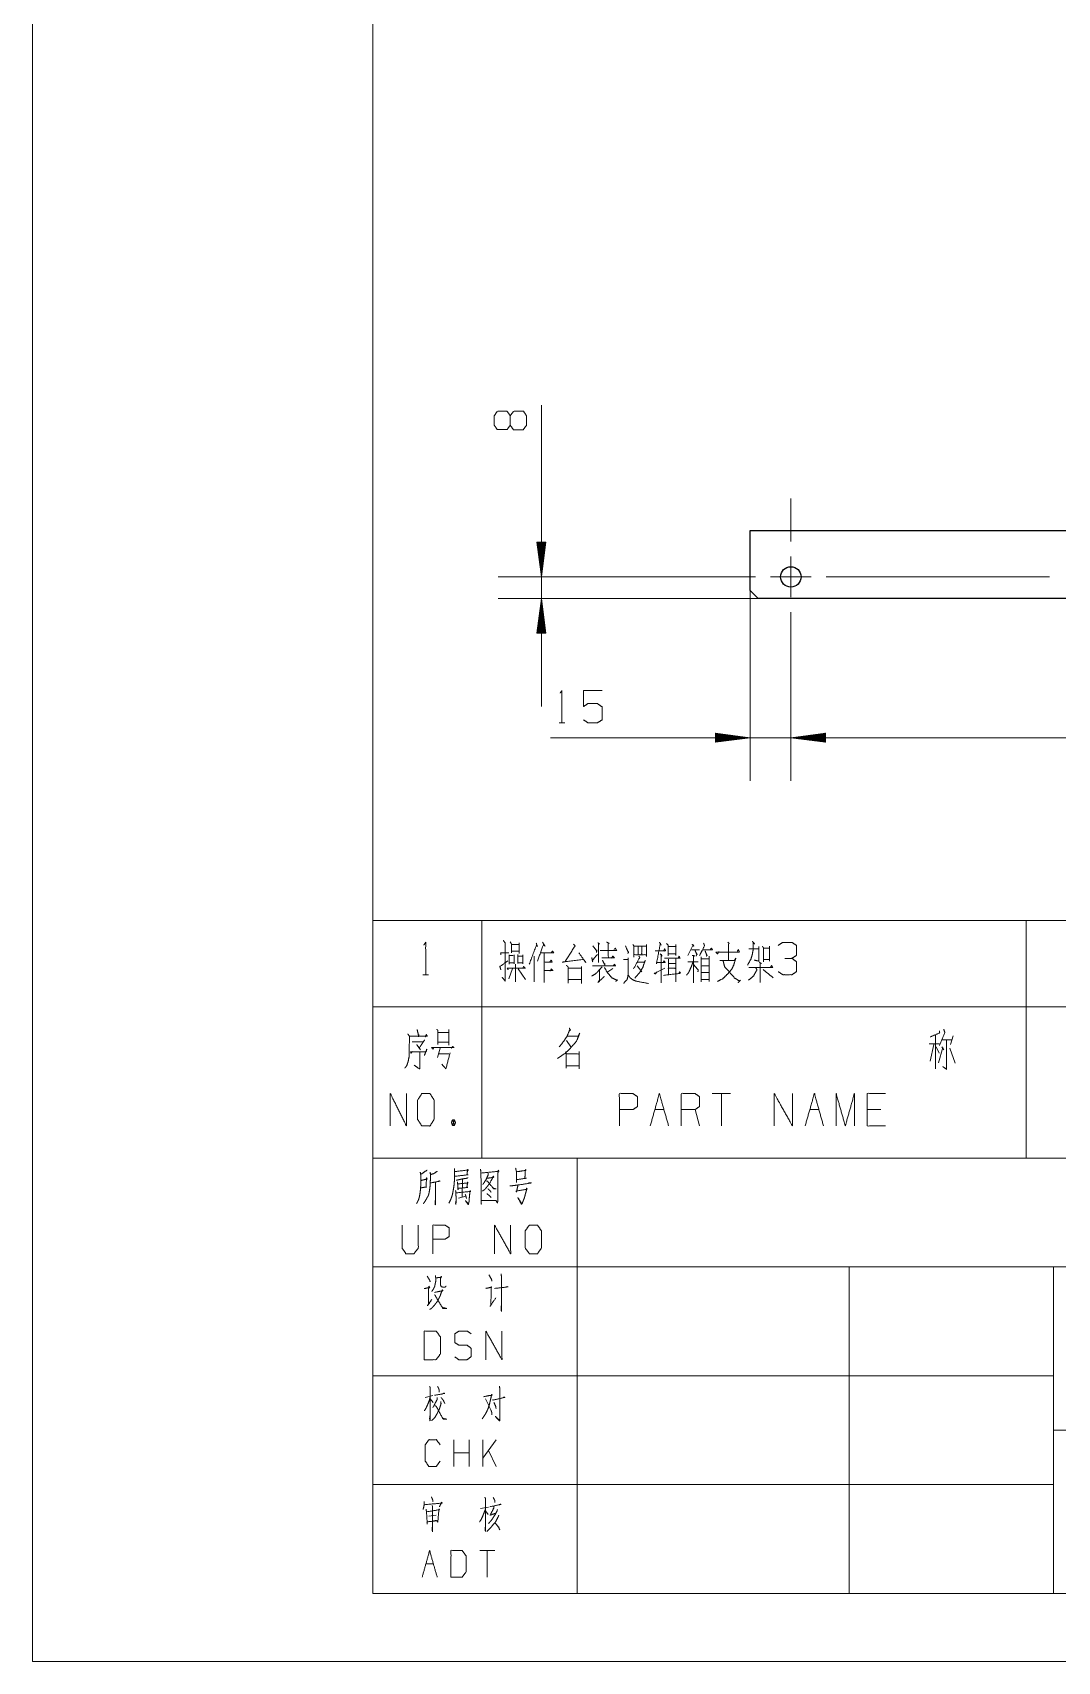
# Model space of a CAD drawing. Header units: millimetres. Extents: x 0 to 210, y 0 to 297.
# Drawn here: x 0 to 75.3, y 0 to 119.7 of the extents above; entities that cross this region are included whole.
import ezdxf

# ---------------------------------------------------------------- set-up
doc = ezdxf.new("R2010")
doc.units = ezdxf.units.MM
doc.layers.add('101', color=7, linetype='Continuous', true_color=0xffffff)

msp = doc.modelspace()

# ---------------------------------------------------------------- linework, layer by layer
at = {"layer": '101', "color": 133, "linetype": 'Continuous', "lineweight": 18}
for p, q in [((0, 297), (0, 0)), ((25, 292), (25, 5)), ((25, 37), (25, 5)), ((25, 37), (205, 37)), ((40, 37), (40, 5)), ((25, 29), (205, 29)), ((60, 29), (60, 5)), ((75, 29), (75, 5)), ((25, 21), (75, 21)), ((75, 17), (184, 17)), ((25, 13), (75, 13)), ((25, 5), (205, 5)), ((25, 5), (205, 5)), ((0, 0), (210, 0))]:
    msp.add_line(p, q, dxfattribs=at)
at = {"layer": '101', "color": 22, "linetype": 'Continuous', "lineweight": 18}
for p, q in [((37.38, 70.18), (37.38, 92.33)), ((37.72, 82.26), (37.05, 82.26)), ((37.05, 82.26), (37.38, 79.72)), ((37.05, 82.26), (37.05, 82.23)), ((37.05, 82.26), (37.05, 82.23)), ((37.1, 82.26), (37.1, 81.84)), ((37.15, 82.26), (37.15, 81.46)), ((37.21, 82.26), (37.21, 81.07)), ((37.26, 82.26), (37.26, 80.69)), ((37.31, 82.26), (37.31, 80.3)), ((37.36, 82.26), (37.36, 79.91)), ((37.38, 79.72), (37.72, 82.26)), ((37.41, 82.26), (37.41, 79.91)), ((37.46, 82.26), (37.46, 80.3)), ((37.51, 82.26), (37.51, 80.69)), ((37.56, 82.26), (37.56, 81.07)), ((37.61, 82.26), (37.61, 81.46)), ((37.66, 82.26), (37.66, 81.84)), ((37.71, 82.26), (37.71, 82.23)), ((37.71, 82.26), (37.71, 82.23)), ((49.94, 79.72), (34.21, 79.72)), ((53.31, 78.12), (34.21, 78.12)), ((37.38, 78.12), (37.05, 75.58)), ((37.36, 75.58), (37.36, 77.93)), ((37.72, 75.58), (37.38, 78.12)), ((37.41, 75.58), (37.41, 77.93)), ((52.71, 78.72), (52.71, 64.72)), ((37.21, 75.58), (37.21, 76.77)), ((37.26, 75.58), (37.26, 77.16)), ((37.31, 75.58), (37.31, 77.54)), ((37.46, 75.58), (37.46, 77.54)), ((37.51, 75.58), (37.51, 77.16)), ((37.56, 75.58), (37.56, 76.77)), ((37.05, 75.58), (37.05, 75.61)), ((37.05, 75.58), (37.05, 75.61)), ((37.05, 75.58), (37.72, 75.58)), ((37.1, 75.58), (37.1, 76)), ((37.15, 75.58), (37.15, 76.39)), ((37.61, 75.58), (37.61, 76.39)), ((37.66, 75.58), (37.66, 76)), ((37.71, 75.58), (37.71, 75.61)), ((37.71, 75.58), (37.71, 75.61)), ((55.71, 73.96), (55.71, 64.72)), ((55.71, 73.96), (55.71, 64.72)), ((38.04, 67.89), (63.64, 67.89)), ((52.71, 67.89), (50.17, 68.23)), ((50.17, 68.23), (50.17, 67.56)), ((50.17, 68.22), (50.2, 68.22)), ((50.17, 68.22), (50.2, 68.22)), ((50.17, 68.17), (50.58, 68.17)), ((50.17, 68.12), (50.97, 68.12)), ((50.17, 68.07), (51.35, 68.07)), ((50.17, 68.02), (51.74, 68.02)), ((50.17, 67.97), (52.13, 67.97)), ((50.17, 67.92), (52.51, 67.92)), ((50.17, 67.56), (52.71, 67.89)), ((50.17, 67.87), (52.51, 67.87)), ((50.17, 67.82), (52.13, 67.82)), ((50.17, 67.77), (51.74, 67.77)), ((50.17, 67.72), (51.35, 67.72)), ((50.17, 67.66), (50.97, 67.66)), ((50.17, 67.61), (50.58, 67.61)), ((50.17, 67.56), (50.2, 67.56)), ((50.17, 67.56), (50.2, 67.56)), ((58.25, 68.23), (55.71, 67.89)), ((58.25, 68.23), (55.71, 67.89)), ((55.71, 67.89), (58.25, 67.56)), ((55.71, 67.89), (121.71, 67.89)), ((55.71, 67.89), (58.25, 67.56)), ((58.25, 67.92), (55.9, 67.92)), ((58.25, 67.92), (55.9, 67.92)), ((58.25, 67.87), (55.9, 67.87)), ((58.25, 67.87), (55.9, 67.87)), ((58.25, 67.97), (56.28, 67.97)), ((58.25, 67.97), (56.28, 67.97)), ((58.25, 67.82), (56.28, 67.82)), ((58.25, 67.82), (56.28, 67.82)), ((58.25, 68.02), (56.67, 68.02)), ((58.25, 68.02), (56.67, 68.02)), ((58.25, 67.77), (56.67, 67.77)), ((58.25, 67.77), (56.67, 67.77)), ((58.25, 68.07), (57.06, 68.07)), ((58.25, 68.07), (57.06, 68.07)), ((58.25, 67.72), (57.06, 67.72)), ((58.25, 67.72), (57.06, 67.72)), ((58.25, 68.12), (57.44, 68.12)), ((58.25, 68.12), (57.44, 68.12)), ((58.25, 67.66), (57.44, 67.66)), ((58.25, 67.66), (57.44, 67.66)), ((58.25, 68.17), (57.83, 68.17)), ((58.25, 68.17), (57.83, 68.17)), ((58.25, 67.61), (57.83, 67.61)), ((58.25, 67.61), (57.83, 67.61)), ((58.25, 68.22), (58.21, 68.22)), ((58.25, 68.22), (58.21, 68.22)), ((58.25, 68.22), (58.21, 68.22)), ((58.25, 68.22), (58.21, 68.22)), ((58.25, 67.56), (58.21, 67.56)), ((58.25, 67.56), (58.21, 67.56)), ((58.25, 67.56), (58.21, 67.56)), ((58.25, 67.56), (58.21, 67.56)), ((58.25, 67.56), (58.25, 68.23)), ((58.25, 67.56), (58.25, 68.23))]:
    msp.add_line(p, q, dxfattribs=at)
at = {"layer": '101', "color": 151, "linetype": 'Continuous', "lineweight": 18}
for p, q in [((55.71, 82.31), (55.71, 85.49)), ((55.71, 82.72), (55.71, 83.22)), ((55.71, 78.22), (55.71, 81.22)), ((55.71, 78.72), (55.71, 80.72)), ((53.11, 79.72), (49.94, 79.72)), ((52.71, 79.72), (52.21, 79.72)), ((54.21, 79.72), (57.21, 79.72)), ((54.7, 79.72), (56.71, 79.72)), ((58.3, 79.72), (61.47, 79.72)), ((58.71, 79.72), (74.71, 79.72)), ((55.71, 77.13), (55.71, 73.96)), ((55.71, 76.72), (55.71, 76.22))]:
    msp.add_line(p, q, dxfattribs=at)
at = {"layer": '101', "color": 72, "linetype": 'Continuous', "lineweight": 25}
for p, q in [((52.71, 78.72), (52.71, 83.12)), ((52.71, 83.12), (124.71, 83.12)), ((52.71, 78.72), (53.31, 78.12)), ((124.11, 78.12), (53.31, 78.12))]:
    msp.add_line(p, q, dxfattribs=at)
at = {"layer": '101', "color": 72, "linetype": 'Continuous', "lineweight": 18}
for p, q in [((38.68, 68.99), (39.1, 68.99)), ((25, 54.46), (33, 54.46)), ((25, 54.46), (25, 48.11)), ((33, 54.46), (33, 48.11)), ((33, 54.46), (73, 54.46)), ((73, 54.46), (103, 54.46)), ((73, 54.46), (73, 48.11)), ((35.22, 52.7), (35.73, 52.7)), ((35.75, 52.82), (35.75, 52.03)), ((35.01, 51.95), (35.01, 51.25)), ((35.01, 51.88), (35.32, 51.88)), ((35.22, 52.2), (35.75, 52.2)), ((35.38, 51.95), (35.38, 51.28)), ((35.64, 51.97), (35.64, 51.3)), ((35.64, 51.85), (36.01, 51.85)), ((36.01, 51.95), (36.01, 51.28)), ((36.84, 51.85), (36.84, 49.95)), ((48.42, 52.3), (49, 52.3)), ((28.67, 50.48), (29.09, 50.48)), ((35.25, 50.93), (34.99, 50.17)), ((35.04, 51.35), (35.34, 51.35)), ((35.47, 51.25), (35.47, 49.95)), ((35.66, 51.35), (36, 51.35)), ((35.68, 50.9), (36.21, 50.13)), ((42.63, 50.93), (42.26, 50.7)), ((44.41, 51.12), (44.75, 50.68)), ((46.69, 51.3), (47.27, 51.3)), ((49.12, 50.65), (49.71, 50.65)), ((25, 48.11), (33, 48.11)), ((25, 48.11), (25, 37)), ((33, 48.11), (33, 37)), ((33, 48.11), (73, 48.11)), ((73, 48.11), (73, 37)), ((73, 48.11), (103, 48.11)), ((29.76, 46.22), (30.58, 46.22)), ((29.76, 45.53), (30.58, 45.53)), ((30.59, 46.45), (30.59, 45.3)), ((39.23, 45.65), (39.55, 45.17)), ((66.35, 46.08), (66.35, 43.55)), ((66.78, 45.68), (67.56, 45.68)), ((67.63, 45.98), (67.45, 45.35)), ((29.95, 45.08), (29.76, 44.38)), ((29.81, 44.65), (30.59, 44.65)), ((65.88, 45.4), (66.64, 45.4)), ((66.21, 45.35), (65.95, 44.13)), ((66.39, 45.17), (66.6, 44.7)), ((66.87, 45.12), (66.55, 44)), ((66.8, 45.17), (66.94, 44.95)), ((67.38, 45.08), (67.79, 43.98)), ((51.28, 41.74), (49.94, 41.74)), ((50.61, 41.74), (50.61, 39.36)), ((30.85, 39.81), (30.99, 39.39)), ((45.72, 40.56), (46.39, 40.56)), ((49, 39.36), (48.67, 40.56)), ((57.1, 40.56), (57.77, 40.56)), ((62.33, 40.56), (61.32, 40.56)), ((25, 37), (33, 37)), ((33, 37), (73, 37)), ((73, 37), (103, 37)), ((31.58, 35.44), (31.57, 34.13)), ((31.29, 34.04), (31.83, 34.2)), ((29.41, 19.54), (28.85, 19.39)), ((29.22, 19.29), (29.42, 19.02)), ((30.96, 14.33), (30.96, 16.3)), ((32.07, 14.33), (32.07, 16.3)), ((34.05, 16.3), (33.08, 14.93)), ((33.08, 14.33), (33.08, 16.3)), ((32.07, 15.33), (30.96, 15.33)), ((34.05, 14.33), (33.49, 15.51)), ((33.49, 11.35), (32.92, 11.23)), ((33.28, 11.06), (33.47, 10.81)), ((29.11, 10.67), (29.64, 10.75)), ((33.97, 8.15), (32.86, 8.15)), ((33.41, 8.15), (33.41, 6.19)), ((28.89, 7.18), (29.45, 7.18))]:
    msp.add_line(p, q, dxfattribs=at)
at = {"layer": '101', "color": 72, "linetype": 'Continuous', "lineweight": 25}
msp.add_circle((55.71, 79.72), 0.75, dxfattribs=at)
at = {"layer": '101', "color": 72, "linetype": 'Continuous', "lineweight": 18}
for points, knots in [([(35.09, 90.87), (34.87, 90.55), (34.14, 90.55), (33.92, 90.87), (33.92, 91.56), (34.14, 91.89), (34.87, 91.89), (35.09, 91.56), (35.09, 90.87), (35.34, 90.53), (36.04, 90.53), (36.29, 90.87), (36.29, 91.56), (36.07, 91.89), (35.34, 91.89), (35.09, 91.56)], [0, 0, 0.047572, 0.136084, 0.183656, 0.267814, 0.317164, 0.405676, 0.455027, 0.539184, 0.590296, 0.675756, 0.726868, 0.811025, 0.860376, 0.948888, 1, 1]), ([(38.75, 71.16), (38.89, 71.36), (38.89, 68.99)], [0, 0, 0.09349, 1, 1]), ([(40.48, 69.21), (40.81, 68.99), (41.5, 68.99), (41.84, 69.21), (41.84, 70.16), (41.5, 70.41), (40.81, 70.41), (40.48, 70.19), (40.48, 71.36), (41.84, 71.36)], [0, 0, 0.062228, 0.168343, 0.230572, 0.376816, 0.441265, 0.547381, 0.609609, 0.79049, 1, 1]), ([(28.74, 52.65), (28.88, 52.85), (28.88, 50.48)], [0, 0, 0.093489, 1, 1]), ([(34.58, 53), (34.71, 52.82), (34.71, 50.02), (34.49, 50.3)], [0, 0, 0.063755, 0.896689, 1, 1]), ([(35.09, 52.9), (35.18, 52.73), (35.18, 52.08)], [0, 0, 0.231725, 1, 1]), ([(37, 52.8), (37.09, 52.55), (37.02, 52.65), (36.49, 51.25)], [0, 0, 0.140692, 0.205673, 1, 1]), ([(37.46, 52.88), (37.65, 52.57), (37.53, 52.68), (37.09, 51.47)], [0, 0, 0.199122, 0.287732, 1, 1]), ([(39.74, 52.73), (39.88, 52.57), (39.84, 52.57), (39.12, 51.43), (38.91, 51.4), (40.48, 51.6), (40.64, 51.38), (40.14, 52.08)], [0, 0, 0.045477, 0.053275, 0.353145, 0.400259, 0.750087, 0.810876, 1, 1]), ([(41.54, 52.82), (41.66, 52.73), (41.57, 52.8), (41.57, 51.38)], [0, 0, 0.093579, 0.161763, 1, 1]), ([(42.17, 52.88), (42.37, 52.78), (42.3, 52.8), (42.3, 51.72), (41.82, 51.72), (42.74, 51.72), (42.63, 51.85), (42.54, 51.7)], [0, 0, 0.070459, 0.094626, 0.441069, 0.594866, 0.891066, 0.943894, 1, 1]), ([(44.11, 52.7), (44.17, 52.6), (44.17, 51.75), (44.17, 51.95), (45.1, 51.95), (45.1, 51.83), (45.1, 52.7), (45.1, 52.57), (44.17, 52.57), (44.5, 52.57), (44.5, 51.95), (44.75, 51.95), (44.75, 52.57)], [0, 0, 0.01888, 0.160665, 0.194027, 0.350286, 0.371137, 0.517091, 0.537941, 0.694201, 0.750218, 0.854471, 0.895747, 1, 1]), ([(46.05, 52.88), (46.18, 52.65), (46.12, 52.78), (45.84, 51.28), (45.84, 51.38), (46.48, 51.38), (46.39, 51.5), (46.35, 51.4)], [0, 0, 0.088104, 0.134693, 0.658441, 0.692753, 0.911081, 0.963608, 1, 1]), ([(46.57, 52.78), (46.69, 52.65), (46.69, 51.85), (46.69, 52), (47.27, 52), (47.27, 51.88), (47.27, 52.7), (47.27, 52.55), (46.69, 52.55)], [0, 0, 0.051845, 0.287666, 0.331882, 0.503816, 0.540663, 0.783851, 0.828066, 1, 1]), ([(48.45, 52.73), (48.58, 52.57), (48.54, 52.68), (48.15, 51.88)], [0, 0, 0.163396, 0.252527, 1, 1]), ([(49.3, 52.8), (49.37, 52.6), (49, 51.88), (49.21, 52.3), (49.96, 52.3), (49.87, 52.43), (49.78, 52.35)], [0, 0, 0.084415, 0.408532, 0.597548, 0.892956, 0.953874, 1, 1]), ([(51.07, 52.88), (51.19, 52.78), (51.12, 52.73), (51.12, 51.53), (50.48, 51.53), (51.56, 51.53), (51.67, 51.7), (51.51, 51.18), (51.35, 50.85), (51.01, 50.48), (50.73, 50.2), (50.32, 49.98)], [0, 0, 0.028218, 0.043578, 0.256431, 0.369297, 0.560541, 0.596838, 0.694142, 0.758325, 0.847615, 0.917584, 1, 1]), ([(52.88, 52.93), (53.04, 52.73), (52.95, 52.88), (52.95, 52.35), (52.88, 51.97), (52.78, 51.63), (52.53, 51.18)], [0, 0, 0.115346, 0.193927, 0.430893, 0.603136, 0.768204, 1, 1]), ([(55.79, 51.68), (56.13, 51.9), (56.13, 52.63), (55.79, 52.85), (55.11, 52.85), (54.77, 52.63)], [0, 0, 0.153874, 0.429852, 0.583727, 0.846126, 1, 1]), ([(34.41, 50.83), (34.33, 51.08), (34.92, 51.5)], [0, 0, 0.264704, 1, 1]), ([(34.41, 51.95), (34.39, 52.08), (34.99, 52.08)], [0, 0, 0.173603, 1, 1]), ([(37.37, 52.08), (38.29, 52.08), (38.2, 52.22), (38.11, 52.1)], [0, 0, 0.737475, 0.877167, 1, 1]), ([(37.58, 52.03), (37.58, 49.9), (37.58, 51.4), (38.18, 51.4), (38.1, 51.55), (38.01, 51.43)], [0, 0, 0.466711, 0.796155, 0.928141, 0.966378, 1, 1]), ([(41.08, 51.75), (41.15, 51.43), (41.13, 51.53), (41.5, 51.97)], [0, 0, 0.326887, 0.426692, 1, 1]), ([(41.16, 52.6), (41.46, 52.22), (41.46, 52.3), (41.43, 52.1)], [0, 0, 0.633413, 0.732279, 1, 1]), ([(41.71, 52.25), (42.91, 52.25), (42.81, 52.43), (42.72, 52.33)], [0, 0, 0.780464, 0.913341, 1, 1]), ([(41.87, 51.55), (42.01, 51.25), (42.05, 51.3), (42.05, 51.15)], [0, 0, 0.610906, 0.7237, 1, 1]), ([(43.41, 51.6), (43.76, 51.6), (43.76, 51.72), (43.76, 50.65), (43.74, 50.35), (43.67, 50.1), (43.42, 49.85)], [0, 0, 0.143373, 0.194072, 0.630075, 0.751961, 0.857334, 1, 1]), ([(43.56, 52.6), (43.78, 52.08), (43.78, 52.18), (43.74, 52.03)], [0, 0, 0.690237, 0.812137, 1, 1]), ([(44.54, 51.85), (44.61, 51.75), (44.15, 50.9)], [0, 0, 0.112485, 1, 1]), ([(44.43, 51.4), (44.98, 51.4), (45.01, 51.55), (44.84, 51.03), (44.64, 50.68), (44.25, 50.23)], [0, 0, 0.243404, 0.311864, 0.557946, 0.735805, 1, 1]), ([(45.73, 52.22), (46.51, 52.22), (46.44, 52.38), (46.35, 52.2)], [0, 0, 0.682449, 0.827966, 1, 1]), ([(46.12, 52), (46.26, 51.83), (46.18, 51.95), (46.18, 49.88)], [0, 0, 0.091716, 0.154122, 1, 1]), ([(46.42, 51.7), (47.56, 51.7), (47.5, 51.85), (47.45, 51.72)], [0, 0, 0.793226, 0.904786, 1, 1]), ([(46.71, 51.63), (46.71, 50.45), (46.71, 50.95), (47.25, 50.95), (47.25, 51.65), (47.25, 49.95)], [0, 0, 0.254168, 0.362325, 0.480848, 0.632267, 1, 1]), ([(48.47, 51.9), (48.63, 51.85), (48.56, 51.9), (48.56, 49.88), (48.56, 51.43), (48.13, 51.43), (48.89, 51.43)], [0, 0, 0.033266, 0.050542, 0.454526, 0.763748, 0.848376, 1, 1]), ([(48.66, 52.3), (48.81, 51.95), (48.82, 52), (48.75, 51.85)], [0, 0, 0.633001, 0.721925, 1, 1]), ([(49.12, 51.78), (49.12, 49.95), (49.12, 50.13), (49.71, 50.13), (49.71, 49.98), (49.71, 51.83), (49.71, 51.65), (49.12, 51.65), (49.12, 51.12), (49.67, 51.12)], [0, 0, 0.284512, 0.311795, 0.402726, 0.42611, 0.71452, 0.741803, 0.832734, 0.91458, 1, 1]), ([(49.41, 52.22), (49.55, 51.88), (49.57, 51.95), (49.5, 51.83)], [0, 0, 0.631086, 0.759912, 1, 1]), ([(50.43, 52.18), (50.32, 52), (50.2, 52.13), (51.93, 52.13), (51.86, 52.33), (51.77, 52.2)], [0, 0, 0.082581, 0.153561, 0.852609, 0.93822, 1, 1]), ([(50.73, 51.5), (50.85, 51.05), (51.22, 50.65), (51.58, 50.23), (51.93, 50.02), (52.02, 50.08), (51.83, 49.88)], [0, 0, 0.198442, 0.430471, 0.665524, 0.838225, 0.881399, 1, 1]), ([(52.62, 52.38), (53.36, 52.38), (53.36, 52.55), (53.36, 51.47), (53.02, 51.55)], [0, 0, 0.317724, 0.392625, 0.852726, 1, 1]), ([(53.61, 52.55), (53.71, 52.45), (53.71, 51.43), (53.71, 51.6), (54.14, 51.6), (54.14, 51.47), (54.14, 52.57), (54.14, 52.43), (53.71, 52.43)], [0, 0, 0.040839, 0.328023, 0.377054, 0.495904, 0.530927, 0.839123, 0.881149, 1, 1]), ([(54.79, 50.7), (55.11, 50.48), (55.79, 50.48), (56.13, 50.7), (56.13, 51.43), (55.79, 51.68), (55.28, 51.68)], [0, 0, 0.124119, 0.343688, 0.472446, 0.703377, 0.836732, 1, 1]), ([(34.94, 50.83), (34.88, 50.95), (36.21, 50.95), (36.08, 51.08), (36.01, 50.95)], [0, 0, 0.076244, 0.820603, 0.919361, 1, 1]), ([(37.62, 50.78), (38.24, 50.78), (38.11, 50.9), (38.02, 50.73)], [0, 0, 0.624528, 0.802084, 1, 1]), ([(39.22, 51.18), (39.36, 51.03), (39.36, 49.85), (39.36, 50.13), (40.32, 50.13), (40.32, 49.83), (40.32, 51.08), (40.32, 50.95), (39.38, 50.95)], [0, 0, 0.039473, 0.264466, 0.317124, 0.499886, 0.557332, 0.796687, 0.820623, 1, 1]), ([(41.84, 51.05), (41.55, 50.73), (41.41, 50.58), (41.08, 50.38)], [0, 0, 0.419151, 0.619713, 1, 1]), ([(41.13, 51.12), (42.84, 51.12), (42.75, 51.25), (42.67, 51.15)], [0, 0, 0.856803, 0.933306, 1, 1]), ([(41.64, 50.8), (41.64, 50.08), (41.54, 49.9), (42.01, 50.35)], [0, 0, 0.457251, 0.586308, 1, 1]), ([(42.01, 51), (42.26, 50.6), (42.56, 50.25), (42.91, 50.08), (42.98, 50.1), (42.84, 49.98)], [0, 0, 0.295854, 0.586006, 0.834117, 0.881287, 1, 1]), ([(43.78, 50.43), (43.92, 50.23), (44.11, 50.1), (44.34, 50), (45.26, 49.83)], [0, 0, 0.14735, 0.286399, 0.437153, 1, 1]), ([(45.84, 50.68), (45.77, 50.53), (45.68, 50.58), (46.46, 50.95)], [0, 0, 0.146651, 0.236451, 1, 1]), ([(46.35, 50.43), (47.61, 50.58), (47.54, 50.7), (47.5, 50.58)], [0, 0, 0.822091, 0.915503, 1, 1]), ([(48.51, 51.38), (48.4, 51.08), (48.29, 50.83), (48.21, 50.65), (48.05, 50.45)], [0, 0, 0.305555, 0.566336, 0.7546, 1, 1]), ([(48.58, 51.2), (48.91, 50.8), (48.91, 50.85), (48.88, 50.68)], [0, 0, 0.695615, 0.762212, 1, 1]), ([(53.13, 51), (53.22, 50.83), (53.13, 50.68), (52.97, 50.38), (52.6, 50.08)], [0, 0, 0.165166, 0.311843, 0.59792, 1, 1]), ([(52.62, 51), (54.37, 51), (54.3, 51.15), (54.21, 51.03)], [0, 0, 0.845842, 0.926001, 1, 1]), ([(53.39, 51.4), (53.55, 51.3), (53.45, 51.35), (53.45, 49.9)], [0, 0, 0.107054, 0.173856, 1, 1]), ([(53.68, 50.85), (53.98, 50.6), (54.42, 50.25)], [0, 0, 0.409478, 1, 1]), ([(27.56, 46.13), (27.69, 45.95), (27.66, 44.45), (27.59, 44.08), (27.48, 43.78), (27.34, 43.6)], [0, 0, 0.081566, 0.649823, 0.793832, 0.914831, 1, 1]), ([(27.7, 45.95), (29.01, 45.95), (28.93, 46.08), (28.85, 45.9)], [0, 0, 0.79327, 0.883172, 1, 1]), ([(27.89, 45.55), (28.71, 45.55), (28.8, 45.68), (28.41, 45.08), (28.5, 44.95), (28.22, 45.35)], [0, 0, 0.349352, 0.41636, 0.723317, 0.790326, 1, 1]), ([(28.25, 46.45), (28.36, 46), (28.39, 46.08), (28.35, 45.9)], [0, 0, 0.638265, 0.750293, 1, 1]), ([(29.7, 46.47), (29.78, 46.38), (29.78, 45.35)], [0, 0, 0.110318, 1, 1]), ([(39.32, 45.95), (40.08, 45.95), (40.2, 46.18), (39.97, 45.6), (39.55, 45.12), (39.14, 44.7), (38.56, 44.33)], [0, 0, 0.213826, 0.286067, 0.460277, 0.639449, 0.804911, 1, 1]), ([(39.43, 46.55), (39.53, 46.38), (39.48, 46.45), (39.28, 45.98), (39.05, 45.62), (38.7, 45.17)], [0, 0, 0.11364, 0.16465, 0.449685, 0.682204, 1, 1]), ([(66.64, 46.35), (66.64, 46.2), (65.95, 45.9)], [0, 0, 0.166334, 1, 1]), ([(66.94, 46.47), (67.03, 46.22), (66.64, 45.28)], [0, 0, 0.205287, 1, 1]), ([(67.15, 45.68), (67.15, 43.53), (66.87, 43.73)], [0, 0, 0.861249, 1, 1]), ([(27.91, 44.83), (27.81, 44.7), (27.77, 44.8), (28.91, 44.8), (28.96, 45), (28.79, 44.55)], [0, 0, 0.074525, 0.127161, 0.672611, 0.770465, 1, 1]), ([(28.44, 44.83), (28.44, 43.55), (28.03, 43.83)], [0, 0, 0.72158, 1, 1]), ([(29.46, 45.08), (29.41, 45), (29.32, 45.12), (30.97, 45.12), (30.87, 45.2), (30.76, 45.08)], [0, 0, 0.040633, 0.11244, 0.868409, 0.923643, 1, 1]), ([(30.67, 44.73), (30.37, 43.55), (30.07, 43.9)], [0, 0, 0.72503, 1, 1]), ([(39.16, 44.8), (39.21, 44.73), (39.21, 43.6), (39.21, 43.78), (40.15, 43.78), (40.15, 43.55), (40.15, 44.83), (40.15, 44.65), (39.25, 44.65)], [0, 0, 0.018725, 0.248081, 0.283758, 0.47474, 0.520612, 0.780548, 0.816225, 1, 1]), ([(26.28, 39.36), (26.28, 41.74), (27.47, 39.36), (27.47, 41.74)], [0, 0, 0.32062, 0.67938, 1, 1]), ([(28.6, 39.36), (29.2, 39.36), (29.5, 39.84), (29.5, 41.26), (29.2, 41.74), (28.6, 41.74), (28.29, 41.26), (28.29, 39.84), (28.6, 39.36)], [0, 0, 0.094595, 0.183573, 0.409674, 0.498652, 0.593247, 0.683573, 0.909673, 1, 1]), ([(43.11, 39.36), (43.11, 41.74), (44.11, 41.74), (44.45, 41.51), (44.45, 40.79), (44.1, 40.56), (43.11, 40.56)], [0, 0, 0.401146, 0.571312, 0.639588, 0.762043, 0.832819, 1, 1]), ([(47.66, 39.36), (47.66, 41.74), (48.67, 41.74), (49, 41.51), (49, 40.79), (48.67, 40.56), (47.66, 40.56)], [0, 0, 0.400952, 0.571035, 0.639278, 0.761674, 0.829917, 1, 1]), ([(54.49, 39.36), (54.49, 41.74), (55.83, 39.36), (55.83, 41.74)], [0, 0, 0.317574, 0.682426, 1, 1]), ([(59.04, 39.36), (59.04, 41.74), (59.71, 39.36), (60.38, 41.74), (60.38, 39.36)], [0, 0, 0.245192, 0.5, 0.754808, 1, 1]), ([(62.66, 39.36), (61.32, 39.36), (61.32, 41.74), (62.66, 41.74)], [0, 0, 0.26539, 0.73461, 1, 1]), ([(30.85, 39.39), (30.99, 39.39), (31.07, 39.61), (30.99, 39.81), (30.85, 39.81), (30.77, 39.61), (30.85, 39.39), (30.99, 39.81)], [0, 0, 0.086283, 0.23189, 0.363169, 0.449452, 0.580731, 0.726338, 1, 1]), ([(28.99, 36.12), (28.93, 36.08), (28.51, 35.79), (28.48, 35.97), (28.53, 35.79), (28.53, 35.21), (28.51, 34.86), (28.49, 34.62), (28.46, 34.38), (28.42, 34.15), (28.35, 33.93), (28.28, 33.78), (28.21, 33.65)], [0, 0, 0.024362, 0.186801, 0.243941, 0.302152, 0.485022, 0.597666, 0.675195, 0.753199, 0.825098, 0.898191, 0.953346, 1, 1]), ([(29.73, 36.03), (29.48, 35.86), (29.24, 35.79), (29.21, 35.97), (29.24, 35.7), (29.23, 35.44), (29.21, 35.15), (29.2, 34.91), (29.17, 34.68), (29.13, 34.44), (29.09, 34.27), (29.01, 34.13), (28.93, 33.98), (28.85, 33.85), (28.78, 33.74), (28.7, 33.65)], [0, 0, 0.09632, 0.172939, 0.229417, 0.313418, 0.396987, 0.487496, 0.564125, 0.634337, 0.711438, 0.768976, 0.817389, 0.871907, 0.920319, 0.962889, 1, 1]), ([(30.99, 36.23), (31.01, 36.03), (31.01, 35.68), (30.99, 35.35), (30.98, 35.13), (30.94, 34.84), (30.9, 34.6), (30.85, 34.33), (30.79, 34.13), (30.71, 33.93), (30.59, 33.69)], [0, 0, 0.076502, 0.212088, 0.33934, 0.424293, 0.535105, 0.630037, 0.733303, 0.813246, 0.895185, 1, 1]), ([(31.04, 36.01), (32.01, 36.12), (31.96, 36.16), (31.91, 35.77), (31.99, 35.77), (31.02, 35.66)], [0, 0, 0.391079, 0.416921, 0.577584, 0.60892, 1, 1]), ([(32.91, 36.19), (32.94, 35.9), (32.97, 33.62), (32.96, 33.87), (34.07, 33.87), (33.99, 33.89), (33.83, 33.87)], [0, 0, 0.069513, 0.617086, 0.67568, 0.942515, 0.962044, 1, 1]), ([(32.96, 35.9), (34.27, 36.03), (34.22, 36.1), (34.19, 35.9), (34.18, 33.91), (34.16, 33.69), (34.05, 33.87)], [0, 0, 0.328132, 0.348329, 0.398411, 0.893177, 0.948287, 1, 1]), ([(35.49, 36.25), (35.55, 35.99), (35.55, 35.21), (35.55, 35.41), (36.3, 35.52), (36.17, 35.52), (36.2, 36.08), (36.22, 36.16), (36.25, 36.1), (36.14, 36.08), (35.55, 35.99)], [0, 0, 0.076616, 0.29412, 0.35005, 0.563218, 0.598366, 0.753975, 0.779217, 0.799827, 0.831204, 1, 1]), ([(28.56, 34.8), (28.59, 34.82), (28.95, 34.88), (28.9, 34.86), (28.95, 35.55), (28.98, 35.46), (28.54, 35.35)], [0, 0, 0.022685, 0.239273, 0.269988, 0.676989, 0.73256, 1, 1]), ([(29.23, 35.17), (29.93, 35.3), (29.88, 35.33), (29.81, 35.28)], [0, 0, 0.834809, 0.895274, 1, 1]), ([(29.59, 35.21), (29.59, 33.58), (29.57, 33.69), (29.59, 33.87)], [0, 0, 0.849784, 0.907773, 1, 1]), ([(31.99, 35.57), (31.94, 35.52), (31.55, 35.46), (31.33, 35.41), (31.13, 35.37)], [0, 0, 0.072254, 0.516594, 0.766873, 1, 1]), ([(31.21, 35.26), (31.23, 35.1), (31.26, 34.66), (31.24, 34.77), (31.97, 34.84), (31.91, 34.84), (31.96, 35.24), (31.99, 35.17), (31.23, 35.1)], [0, 0, 0.056492, 0.217482, 0.258029, 0.525926, 0.548633, 0.694164, 0.720795, 1, 1]), ([(33.39, 35.55), (33.46, 35.52), (33.89, 35.59), (33.85, 35.66), (33.64, 35.24), (33.49, 35.02), (33.35, 34.84), (33.21, 34.68), (33.05, 34.57)], [0, 0, 0.033937, 0.260456, 0.302021, 0.540807, 0.679362, 0.795008, 0.902031, 1, 1]), ([(33.47, 35.88), (33.47, 35.77), (33.33, 35.44), (33.16, 35.17), (33.08, 35.06)], [0, 0, 0.119857, 0.510436, 0.853215, 1, 1]), ([(33.36, 35.3), (33.41, 35.3), (33.89, 34.73), (34.07, 34.73), (33.89, 34.77), (33.82, 34.82)], [0, 0, 0.037879, 0.645168, 0.784058, 0.927466, 1, 1]), ([(33.44, 34.75), (33.61, 34.6), (33.69, 34.49)], [0, 0, 0.630825, 1, 1]), ([(35.06, 34.97), (35.27, 34.97), (35.67, 35.02), (36.67, 35.17), (36.56, 35.19), (36.41, 35.15)], [0, 0, 0.107042, 0.322387, 0.855627, 0.91443, 1, 1]), ([(35.66, 35.02), (35.55, 34.49), (35.52, 34.57), (36.34, 34.71), (36.3, 34.8), (36.3, 34.71), (36.2, 34.33), (36.14, 34.09), (36.06, 33.89), (36, 33.74), (35.95, 33.62), (35.92, 33.6), (35.64, 34.11), (35.94, 33.65)], [0, 0, 0.136367, 0.159976, 0.371153, 0.396348, 0.418608, 0.516111, 0.579315, 0.633124, 0.675136, 0.70536, 0.714998, 0.861275, 1, 1]), ([(31.08, 34.62), (31.1, 34.42), (31.12, 33.91), (31.1, 33.58), (31.08, 33.67), (31.12, 33.89)], [0, 0, 0.147471, 0.523364, 0.768668, 0.835022, 1, 1]), ([(31.12, 34.44), (32.18, 34.55), (32.15, 34.62), (32.13, 34.51), (32.08, 34), (32.07, 33.8), (32.01, 33.58), (31.8, 33.87), (32.02, 33.65)], [0, 0, 0.374083, 0.399751, 0.438832, 0.617592, 0.687461, 0.767889, 0.891106, 1, 1]), ([(31.79, 34.33), (31.85, 34.15), (31.88, 34.02)], [0, 0, 0.579211, 1, 1]), ([(33.38, 34.38), (33.58, 34.22), (33.68, 34.11)], [0, 0, 0.637933, 1, 1]), ([(27.15, 32.07), (27.15, 30.39), (27.43, 29.97), (28.02, 29.97), (28.34, 30.39), (28.34, 32.07)], [0, 0, 0.337151, 0.438598, 0.557781, 0.662849, 1, 1]), ([(29.41, 29.97), (29.41, 32.07), (30.3, 32.07), (30.6, 31.87), (30.6, 31.23), (30.29, 31.03), (29.41, 31.03)], [0, 0, 0.401146, 0.571312, 0.639588, 0.762043, 0.832819, 1, 1]), ([(33.94, 29.97), (33.94, 32.07), (35.12, 29.97), (35.12, 32.07)], [0, 0, 0.317574, 0.682426, 1, 1]), ([(36.5, 29.97), (37.09, 29.97), (37.39, 30.39), (37.39, 31.65), (37.09, 32.07), (36.5, 32.07), (36.19, 31.65), (36.19, 30.39), (36.5, 29.97)], [0, 0, 0.102684, 0.19162, 0.409478, 0.498413, 0.601097, 0.691619, 0.909477, 1, 1]), ([(28.76, 27.4), (29.18, 27.49), (29.12, 27.58), (29.1, 27.4), (29.08, 26.23), (29.01, 26.14), (29.33, 26.61)], [0, 0, 0.16742, 0.209471, 0.278411, 0.733408, 0.779232, 1, 1]), ([(28.99, 28.33), (29.18, 28.02), (29.21, 27.89)], [0, 0, 0.726446, 1, 1]), ([(29.6, 28.37), (29.62, 28.17), (29.62, 27.95), (29.58, 27.75), (29.54, 27.55), (29.47, 27.42), (29.41, 27.31), (29.33, 27.2)], [0, 0, 0.161539, 0.340476, 0.503497, 0.668951, 0.787641, 0.890429, 1, 1]), ([(29.63, 28.19), (30.05, 28.24), (30.02, 28.31), (29.97, 28.13), (29.97, 27.97), (29.97, 27.69), (29.99, 27.62), (30.02, 27.55), (30.08, 27.53), (30.16, 27.51), (30.27, 27.51), (30.33, 27.53), (30.38, 27.58)], [0, 0, 0.256865, 0.301249, 0.41201, 0.505691, 0.679668, 0.720916, 0.765302, 0.805444, 0.85461, 0.920841, 0.960986, 1, 1]), ([(33.3, 27.42), (33.74, 27.51), (33.7, 27.55), (33.67, 26.19), (33.61, 26.1), (34.03, 26.72)], [0, 0, 0.163599, 0.18344, 0.685806, 0.725488, 1, 1]), ([(33.53, 28.42), (33.72, 28.08), (33.75, 27.95)], [0, 0, 0.736536, 1, 1]), ([(33.94, 27.42), (34.95, 27.53), (34.89, 27.55), (34.77, 27.51)], [0, 0, 0.837054, 0.891368, 1, 1]), ([(34.42, 28.48), (34.44, 28.33), (34.44, 25.74), (34.42, 25.92), (34.44, 26.14)], [0, 0, 0.049514, 0.872927, 0.929447, 1, 1]), ([(29.54, 27.13), (30.15, 27.25), (30.1, 27.31), (29.96, 26.91), (29.88, 26.74), (29.8, 26.58), (29.68, 26.38), (29.54, 26.21), (29.4, 26.05), (29.29, 25.94), (29.19, 25.88)], [0, 0, 0.25494, 0.288366, 0.462054, 0.541624, 0.612967, 0.709672, 0.802667, 0.88873, 0.952732, 1, 1]), ([(29.52, 26.94), (29.55, 26.94), (30.13, 25.96), (30.43, 25.94), (30.13, 26.01), (30.05, 26.1)], [0, 0, 0.016601, 0.617584, 0.775731, 0.937327, 1, 1]), ([(28.77, 22.18), (29.65, 22.18), (29.96, 22.6), (29.96, 23.86), (29.65, 24.28), (28.77, 24.28), (28.77, 22.18)], [0, 0, 0.142135, 0.227161, 0.43179, 0.516816, 0.658951, 1, 1]), ([(31.02, 22.38), (31.32, 22.18), (31.93, 22.18), (32.22, 22.4), (32.22, 23.02), (31.93, 23.24), (31.33, 23.24), (31.02, 23.44), (31.02, 24.08), (31.33, 24.28), (31.93, 24.28), (32.22, 24.08)], [0, 0, 0.068036, 0.184055, 0.254519, 0.372335, 0.4428, 0.555843, 0.62637, 0.748394, 0.818921, 0.931964, 1, 1]), ([(33.3, 22.18), (33.3, 24.28), (34.48, 22.18), (34.48, 24.28)], [0, 0, 0.317574, 0.682426, 1, 1]), ([(29.2, 19.39), (29.12, 19.1), (29.01, 18.85), (28.91, 18.63), (28.79, 18.42)], [0, 0, 0.285938, 0.539663, 0.775434, 1, 1]), ([(29.16, 20.22), (29.23, 20.1), (29.2, 20.14), (29.2, 17.7), (29.17, 17.84), (29.2, 18.05)], [0, 0, 0.048142, 0.065074, 0.880813, 0.930182, 1, 1]), ([(29.73, 19.41), (29.72, 19.25), (29.57, 18.96), (29.47, 18.75), (29.41, 18.67)], [0, 0, 0.201933, 0.596285, 0.876828, 1, 1]), ([(29.54, 19.56), (30.29, 19.7), (30.23, 19.72), (30.16, 19.68)], [0, 0, 0.838753, 0.907253, 1, 1]), ([(29.76, 20.22), (29.85, 20.03), (29.88, 19.91), (29.88, 19.79)], [0, 0, 0.449923, 0.728678, 1, 1]), ([(30.01, 19.41), (30.18, 19.19), (30.23, 19.08), (30.29, 18.96)], [0, 0, 0.535198, 0.744447, 1, 1]), ([(33.13, 19.46), (33.77, 19.58), (33.73, 19.64), (33.68, 19.39), (33.62, 19.14), (33.56, 18.88), (33.45, 18.54), (33.32, 18.28), (33.3, 18.23), (33.18, 18.05), (33.04, 17.84)], [0, 0, 0.244424, 0.27277, 0.366787, 0.461904, 0.564546, 0.695473, 0.80714, 0.823505, 0.905515, 1, 1]), ([(33.27, 19.31), (33.67, 18.5), (33.74, 18.28), (33.75, 18.13)], [0, 0, 0.700219, 0.886542, 1, 1]), ([(33.8, 19.23), (33.84, 19.21), (34.69, 19.41), (34.63, 19.43), (34.57, 19.39)], [0, 0, 0.045964, 0.873306, 0.932105, 1, 1]), ([(34.3, 20.24), (34.33, 20.01), (34.33, 18.44), (34.34, 17.92), (34.33, 17.72), (34.31, 17.67), (33.99, 18.01), (34.31, 17.72)], [0, 0, 0.066217, 0.519981, 0.669306, 0.729161, 0.741826, 0.875055, 1, 1]), ([(29.99, 19.1), (30.01, 18.94), (29.92, 18.65), (29.83, 18.42), (29.73, 18.23), (29.56, 17.94), (29.45, 17.82), (29.32, 17.7)], [0, 0, 0.103477, 0.291956, 0.443856, 0.57619, 0.787107, 0.887317, 1, 1]), ([(29.6, 18.81), (29.64, 18.77), (30.16, 17.82), (30.43, 17.8), (30.17, 17.86), (30.1, 17.94)], [0, 0, 0.033496, 0.63366, 0.788434, 0.938664, 1, 1]), ([(33.9, 19.04), (34.03, 18.73), (34.05, 18.59)], [0, 0, 0.698421, 1, 1]), ([(29.94, 14.73), (29.66, 14.33), (29.12, 14.33), (28.84, 14.73), (28.84, 15.91), (29.12, 16.3), (29.67, 16.3), (29.95, 15.91)], [0, 0, 0.114569, 0.243367, 0.357935, 0.638584, 0.753152, 0.885431, 1, 1]), ([(29.3, 12.1), (29.39, 11.89), (29.42, 11.75)], [0, 0, 0.603342, 1, 1]), ([(33.22, 12.08), (33.28, 11.97), (33.27, 11.99), (33.27, 9.55), (33.25, 9.74), (33.27, 9.94)], [0, 0, 0.039885, 0.048389, 0.86771, 0.930393, 1, 1]), ([(33.85, 12.04), (33.96, 11.83), (33.97, 11.75), (33.96, 11.68)], [0, 0, 0.609648, 0.831593, 1, 1]), ([(28.78, 11.75), (28.78, 11.56), (28.72, 11.27), (28.69, 11.17)], [0, 0, 0.316024, 0.817547, 1, 1]), ([(28.78, 11.52), (30.09, 11.64), (30.06, 11.7), (29.89, 11.37)], [0, 0, 0.748922, 0.787785, 1, 1]), ([(28.91, 11.19), (28.94, 11), (29, 10.09), (28.98, 10.26), (29.71, 10.34), (29.63, 10.36), (29.46, 10.32)], [0, 0, 0.083432, 0.487207, 0.560755, 0.88655, 0.926462, 1, 1]), ([(29.71, 10.34), (29.77, 10.23), (29.86, 11.23), (29.89, 11.15), (28.97, 11)], [0, 0, 0.055629, 0.522279, 0.563365, 1, 1]), ([(29.36, 11.46), (29.39, 11.41), (29.38, 9.53), (29.35, 9.72), (29.38, 9.94)], [0, 0, 0.021551, 0.822258, 0.902418, 1, 1]), ([(33.28, 11.21), (33.15, 10.88), (33.05, 10.63), (32.96, 10.44), (32.84, 10.26)], [0, 0, 0.339095, 0.594724, 0.790666, 1, 1]), ([(34.15, 11.17), (34.13, 11.06), (33.96, 10.75), (33.94, 10.73), (33.81, 10.52), (33.66, 10.32), (33.5, 10.13)], [0, 0, 0.084867, 0.37449, 0.395072, 0.594273, 0.800096, 1, 1]), ([(33.6, 11.37), (34.42, 11.54), (34.37, 11.56), (34.25, 11.5)], [0, 0, 0.811184, 0.871424, 1, 1]), ([(33.9, 11.39), (33.88, 11.27), (33.63, 10.77), (33.6, 10.75), (34.06, 10.9)], [0, 0, 0.104847, 0.570661, 0.600717, 1, 1]), ([(34.25, 10.75), (34.2, 10.61), (34.03, 10.28), (33.85, 10.07), (33.66, 9.84), (33.5, 9.68), (33.37, 9.55)], [0, 0, 0.100504, 0.349354, 0.529552, 0.726518, 0.879827, 1, 1]), ([(33.97, 10.19), (34.26, 9.84), (34.32, 9.68), (34.23, 9.88)], [0, 0, 0.533338, 0.737997, 1, 1]), ([(30.74, 6.19), (31.56, 6.19), (31.85, 6.58), (31.85, 7.76), (31.56, 8.15), (30.74, 8.15), (30.74, 6.19)], [0, 0, 0.142135, 0.227161, 0.43179, 0.516816, 0.658951, 1, 1])]:
    msp.add_open_spline(points, degree=1, knots=knots, dxfattribs=at)
for points in [[(45.38, 39.36), (46.05, 41.74), (46.73, 39.36)], [(56.76, 39.36), (57.44, 41.74), (58.11, 39.36)], [(28.62, 6.19), (29.17, 8.15), (29.73, 6.19)]]:
    msp.add_open_spline(points, degree=1, dxfattribs=at)

doc.saveas('drawing.dxf')
